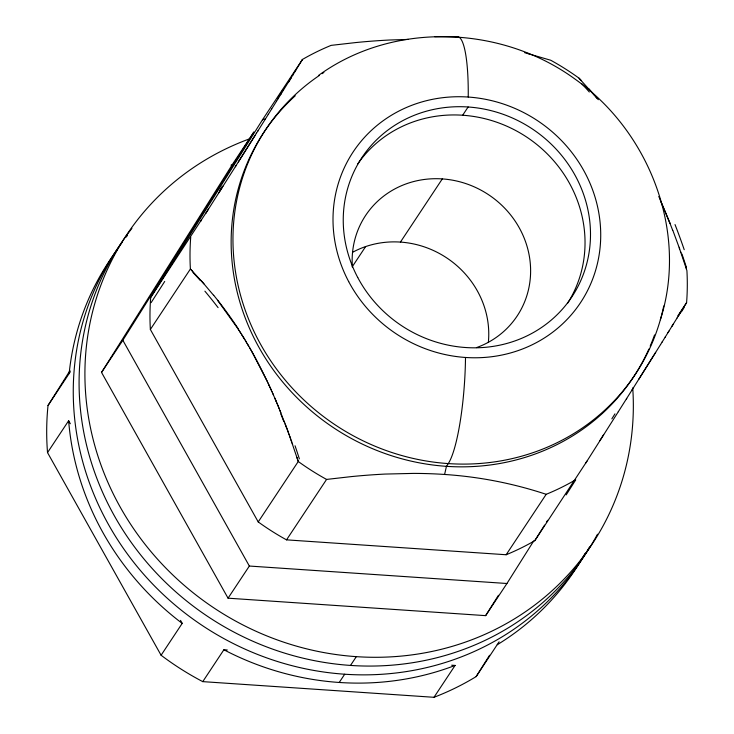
<?xml version="1.0" encoding="UTF-8"?>
<svg xmlns="http://www.w3.org/2000/svg" width="734" height="734" viewBox="0 0 734 734"><rect width="100%" height="100%" fill="white"/><g stroke="black" fill="none" stroke-linecap="round" stroke-linejoin="round"><path stroke-width="1.1" d="M278.865 407.82L289.251 434.886L298.261 461.502A253.368 237.541 33.5 0 0 326.575 479.421L351.173 476.623A228.678 68.005 0.6 0 1 384.965 474.072L413.38 473.402A143.442 42.655 0.6 0 1 444.602 474.458L446.446 466.338L448.272 463.585A85.245 15.386 -86.1 0 0 465.503 357.476M660.352 319.767C688.373 232.384 649.581 132.092 575.841 79.685C502.01 25.24 393.406 20.974 318.418 75.519M301.784 60.546L302.472 59.436A253.368 237.541 33.5 0 1 331.126 45.37L355.715 42.572A228.678 68.005 0.6 0 1 389.515 40.012L408.352 39.416M294.82 71.813L296.151 69.666M296.05 69.822L301.913 60.344M678.381 315.914L686.584 302.656A253.368 237.541 33.5 0 0 686.914 270.663L686.262 268.626M288.994 81.199L280.847 94.291M288.783 81.547L292.93 74.859M292.692 75.244L295.325 70.996M673.243 324.18L665.178 337.145M671.821 326.474L677.262 317.703M677.133 317.932L680.666 312.207M278.094 98.695L281.15 93.796M662.151 341.998L665.316 336.934M668.004 332.621L668.931 331.117M268.259 114.421L271.672 108.981M271.571 109.146L276.525 101.209M276.434 101.365L278.149 98.613M655.664 352.375L631.864 390.268M654.434 354.348L654.856 353.669M655.279 352.999L660.591 344.494M660.536 344.585L662.261 341.833M256.313 133.45L257.9 130.927M257.662 131.313L265.231 119.257M265.112 119.44L268.286 114.385M499.083 641.819L476.146 676.592A279.415 261.965 33.5 0 1 433.977 697.3L202.767 681.629A279.415 261.965 33.5 0 1 161.095 655.242L47.526 452.603A279.415 261.965 33.5 0 1 48.022 405.507L69.969 370.633M48.022 405.507L70.354 371.707M101.54 372.422L232.605 164.122L253.9 131.982L122.835 340.282L101.54 372.422L228.054 598.182L485.642 615.643L506.937 583.502L533.765 540.875M586.989 461.136L534.802 540.674A253.368 237.541 33.5 0 1 506.148 554.748L286.535 539.857A253.368 237.541 33.5 0 1 258.221 521.929L150.36 329.456A253.368 237.541 33.5 0 1 150.69 297.463L262.433 119.871L302.472 59.436M256.487 133.175L235.302 166.765M485.642 615.643L498.45 595.292M534.802 540.674L544.573 525.149M546.399 522.241L547.619 520.296M626.377 398.957L632.442 389.341M476.146 676.592L489.55 655.279M218.879 192.712L222.035 187.73M223.108 186.032L236.009 165.655M618.386 411.6L585.796 463.007M618.312 411.719L626.717 398.424M208.566 208.961L150.69 297.463M205.658 213.566L223.457 185.491M200.85 221.118L201.52 220.062M47.526 452.603L68.638 420.738L70.317 423.729M150.36 329.456L190.39 269.02A253.368 237.541 33.5 0 1 190.73 237.027M352.237 266.781L365.523 246.734M462.668 115.229L468.127 106.99M400.434 242.092L442.299 178.912M161.095 655.242L182.206 623.377A279.415 261.965 33.5 0 1 68.638 420.738M258.221 521.929L298.261 461.502L296.949 457.41M228.054 598.182L249.349 566.042L506.937 583.502M286.535 539.857L326.575 479.421M202.767 681.629L223.879 649.764A279.415 261.965 33.5 0 0 455.089 665.435L433.977 697.3M339.227 682.464L344.686 674.225M350.503 665.435L356.329 656.646M506.148 554.748L546.188 494.312A253.368 237.541 33.5 0 0 574.841 480.247M677.821 315.877L686.584 302.656M434.712 36.7L458.255 36.838M223.879 649.764L227.292 649.994M451.667 665.206L455.089 665.435M444.602 474.467C479.128 476.733 513.341 483.44 546.188 494.312M524.7 52.701L550.739 60.252A253.368 237.541 33.5 0 1 579.043 78.18L581.42 80.685M527.654 53.371L529.076 53.747M190.39 269.02L192.767 271.525M579.043 78.18L598.329 99.714M191.363 270.029L203.979 283.884M588.879 88.814L594.935 95.714M200.896 280.388L202.208 281.874M202.878 282.627L213.686 295.426M595.632 96.539L597.063 98.218M217.75 300.536L238.091 328.951M237.99 328.795L238.504 329.584M238.477 329.548L238.963 330.291M238.926 330.245L239.449 331.043M239.367 330.915L240.413 332.566M239.807 331.612L240.899 333.328M240.743 333.08L241.991 335.062M241.871 334.86L243.367 337.264M242.257 335.484L243.082 336.796M243.312 337.181L243.798 337.961M243.651 337.732L244.899 339.759M243.954 338.218L244.578 339.227M244.761 339.53L247.633 344.319M245.569 340.87L246.285 342.053M247.055 343.338L248.101 345.118M247.881 344.741L250.276 348.852M248.321 345.485L248.78 346.274M249.514 347.54L250.542 349.32M250.459 349.173L252.312 352.43A143.304 43.71 63.8 0 1 267.075 381.065L267.892 382.79M250.817 349.797L251.092 350.283M251.652 351.274L251.946 351.788M252.239 352.311L267.176 381.258M122.835 340.282L249.349 566.042M180.527 620.377L182.206 623.377M267.791 382.579L268.387 383.845M268.305 383.662L269.112 385.396M268.681 384.46L269.506 386.267M269.24 385.671L270.562 388.561M269.782 386.855L270.039 387.424M658.701 196.602L658.958 197.171M270.305 388.002L270.809 389.112M659.471 198.281L659.958 199.373M270.699 388.873L271.305 390.204M271.094 389.745L271.543 390.736M660.196 199.905L660.673 200.96M271.488 390.607L272.011 391.791M271.874 391.479L272.699 393.332M660.903 201.474L670.059 223.283M272.644 393.213L273.03 394.075M272.92 393.837L273.406 394.938M273.36 394.828L274.608 397.7M274.534 397.525L275.011 398.626M274.911 398.388L276.012 400.966M275.278 399.25L275.645 400.113M275.782 400.434L276.379 401.828M276.158 401.314L276.736 402.691M276.525 402.186L277.241 403.902M277.094 403.544L277.599 404.737M277.452 404.397L277.938 405.572M277.81 405.26L278.278 406.388M278.168 406.113L278.608 407.196M278.516 406.966L279.269 408.792M279.902 410.352L280.819 412.636M284.186 421.215L284.7 422.573M672.821 230.366L678.877 246.771M285.205 423.913L287.15 429.087M287.609 430.353L288.517 432.821M288.957 434.042L289.389 435.253M289.811 436.446L290.646 438.804M679.023 247.211L685.84 267.332M679.289 247.945L679.693 249.11M291.059 439.96L291.857 442.263M680.501 251.404L680.895 252.542M292.251 443.391L292.637 444.52M685.593 266.57L686.382 268.993M663.747 305.986A221.64 207.795 33.5 0 1 334.805 424.61A221.64 207.795 33.5 0 1 319.308 75.492M322.043 73.675A221.64 207.795 33.5 0 1 323.877 72.483M648.874 349.081A221.64 207.795 33.5 0 1 326.804 423.078A221.64 207.795 33.5 0 1 295.224 95.778M654.544 334.961A221.64 207.795 33.5 0 1 650.177 346.099M456.328 36.92A85.245 15.386 -86.1 0 1 468.228 97.044M357.752 163.911A125.973 118.11 33.5 0 1 526.884 137.203A125.973 118.11 33.5 0 1 567.446 303.5M352.889 252.138A90.933 85.254 33.5 0 1 446.786 257.946A90.933 85.254 33.5 0 1 488.358 342.319M352.403 267.084A90.933 85.254 33.5 0 1 425.004 179.38A90.933 85.254 33.5 0 1 526.783 245.468A90.933 85.254 33.5 0 1 476.449 347.632M597.504 534.214A279.415 261.965 33.5 0 1 209.575 617.689A279.415 261.965 33.5 0 1 131.927 228.338M632.726 387.855A279.415 261.965 33.5 0 1 408.37 655.334A279.415 261.965 33.5 0 1 96.695 452.116A279.415 261.965 33.5 0 1 250.349 138.552M589.503 546.949A279.415 261.965 33.5 0 1 204.758 627.139A279.415 261.965 33.5 0 1 122 242.504M126.101 237.128A279.415 261.965 33.5 0 1 127.496 235.366M585.026 553.445A279.415 261.965 33.5 0 1 497.257 644.727M69.134 373.643A279.415 261.965 33.5 0 1 116.734 250.477M231.017 165.187A279.415 261.965 33.5 0 1 233.1 164.425M575.731 479.871A316.794 2.541 -57.7 0 1 566.171 494.89M603.642 434.666A214.97 1.22 -57.6 0 1 599.816 440.703M684.106 307.509A216.08 2.431 -57.5 0 1 681.473 311.794M614.973 413.857A318.464 1.606 -57.8 0 1 611.844 418.848M681.959 254.019A316.794 96.732 63.8 0 1 686.281 266.974M669.931 223.246A214.97 65.179 63.9 0 1 672.683 230.32M661.15 202.483A174.931 53.362 63.8 0 1 669.803 223.209M675.023 224.576A238.669 77.098 63.5 0 1 684.207 249.688M581.934 83.869A318.464 96.2 63.7 0 1 589.319 92.016M262.433 119.871A253.368 237.541 33.5 0 1 264.277 118.816M282.801 90.126A316.794 2.376 -57.7 0 1 278.076 97.714M291.306 77.703A214.97 1.945 -57.6 0 1 288.444 82.309M222.237 186.491A216.08 0.624 -57.7 0 1 219.888 190.198M164.71 281.434A318.464 3.679 -57.7 0 1 151.103 302.656M192.914 272.415A316.794 96.567 63.8 0 1 200.364 280.553M213.667 295.242A214.97 65.904 63.9 0 1 217.75 300.353M217.741 300.298A174.931 53.362 63.8 0 1 238.045 328.483M204.896 291.169A238.669 69.152 63.2 0 1 218.09 307.629M280.856 413.985A216.08 64.941 63.9 0 1 283.608 421.022M295.04 445.777A318.464 98.283 63.8 0 1 299.362 458.869M255.074 135.432A143.304 1.101 -57.7 0 1 238.357 161.93M654.003 355.036A143.304 1.101 -57.7 0 1 638.69 379.423M348.705 281.645A136.396 127.872 33.5 0 0 580.401 302.839A136.396 127.872 33.5 0 0 471.485 97.301A136.396 127.872 33.5 0 0 348.705 281.645M357.733 277.489A125.973 118.11 33.5 0 0 571.731 297.068A125.973 118.11 33.5 0 0 471.136 107.228A125.973 118.11 33.5 0 0 357.733 277.489"/></g></svg>
